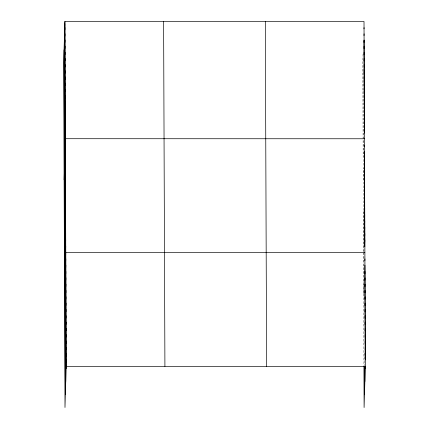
<?xml version="1.0" encoding="UTF-8"?>
<svg xmlns="http://www.w3.org/2000/svg" width="429" height="429" viewBox="0 0 429 429"><rect width="100%" height="100%" fill="white"/><g stroke="black" fill="none" stroke-linecap="round" stroke-linejoin="round"><path stroke-width="0.32" stroke-dasharray="2.15 1.61" d="M363.047 54.124L362.795 62.655L363.508 252.005M363.234 179.923L363.583 168.189M363.669 293.736L364.114 278.737M363.245 68.989L363.577 156.628M363.781 211.384L363.937 251.85M363.937 252.483L364.114 298.643M364.318 353.019L364.366 365.664M363.513 252.638L363.937 365.819"/><path stroke-width="0.64" d="M64.902 21.45L63.68 62.607L64.988 407.502L66.205 366.345L64.902 21.45L364.012 21.498L365.32 366.393L364.098 407.55L363.942 366.452M64.854 29.998L64.924 27.622M64.881 36.17L64.951 33.794M64.902 42.342L64.972 39.967M64.924 48.515L64.999 46.139M64.951 54.681L65.02 52.311M64.972 60.854L65.042 58.478M64.993 67.026L65.069 64.65M65.02 73.198L65.09 70.823M65.042 79.37L65.111 76.995M65.063 85.543L65.138 83.167M65.09 91.715L65.16 89.339M65.111 97.887L65.181 95.511M65.138 104.059L65.208 101.684M65.16 110.232L65.229 107.856M65.181 116.404L65.251 114.028M65.208 122.571L65.278 120.2M65.229 128.743L65.299 126.373M65.251 134.915L65.321 132.54M64.125 179.869L65.347 138.712L364.457 138.765M65.299 147.41L65.369 145.034M65.326 153.732L65.396 151.362M65.347 160.06L65.417 157.684M65.369 166.382L65.444 164.007M65.396 172.705L65.465 170.329M65.417 179.027L65.492 176.651M65.444 185.349L65.514 182.974M65.465 191.672L65.535 189.296M65.492 197.994L65.562 195.619M65.514 204.317L65.583 201.946M65.54 210.644L65.61 208.269M65.562 216.967L65.632 214.591M65.589 223.289L65.658 220.914M65.61 229.612L65.68 227.236M65.637 235.934L65.707 233.558M65.658 242.256L65.728 239.881M65.68 248.579L65.755 246.203M64.554 293.683L65.776 252.531L364.886 252.579M65.728 261.229L65.803 258.853M65.755 267.551L65.825 265.176M65.776 273.874L65.846 271.498M65.803 280.196L65.873 277.82M65.825 286.518L65.894 284.143M65.852 292.841L65.921 290.465M65.873 299.163L65.943 296.788M65.9 305.486L65.969 303.115M65.921 311.813L65.991 309.438M65.943 318.136L66.018 315.76M65.969 324.458L66.039 322.082M65.991 330.78L66.066 328.405M66.018 337.103L66.087 334.727M66.039 343.425L66.109 341.05M66.066 349.748L66.136 347.372M66.087 356.07L66.157 353.7M66.114 362.392L66.184 360.022M364.001 28.861L364.039 27.671M364.006 35.623L364.06 33.843M364.012 42.391L364.087 40.015M364.039 48.563L364.108 46.187M364.06 54.735L364.13 52.359M364.082 60.907L364.157 58.532M364.108 67.08L364.178 64.704M364.13 73.246L364.2 70.876M364.157 79.419L364.226 77.048M364.178 85.591L364.248 83.215M364.2 91.763L364.269 89.388M364.226 97.935L364.296 95.56M364.248 104.108L364.318 101.732M364.269 110.28L364.339 107.904M364.296 116.452L364.366 114.076M364.318 122.624L364.387 120.249M364.339 128.797L364.409 126.421M364.43 146.868L364.484 145.088M364.505 151.41L364.784 246.734M364.457 160.108L364.532 157.733M364.484 166.431L364.553 164.055M364.505 172.753L364.575 170.377M364.532 179.075L364.602 176.7M364.553 185.398L364.623 183.027M364.58 191.72L364.65 189.35M364.602 198.048L364.671 195.672M364.629 204.37L364.698 201.995M364.65 210.693L364.72 208.317M364.677 217.015L364.747 214.639M364.698 223.337L364.768 220.962M364.72 229.66L364.795 227.284M364.747 235.982L364.816 233.607M364.768 242.305L364.843 239.934M364.859 260.682L364.913 258.901M364.934 265.224L365.213 359.915M364.891 273.922L364.961 271.546M364.913 280.244L364.982 277.869M364.94 286.567L365.009 284.191M364.961 292.889L365.031 290.519M364.982 299.217L365.058 296.841M365.009 305.539L365.079 303.164M365.031 311.862L365.106 309.486M365.058 318.184L365.127 315.808M365.079 324.506L365.149 322.131M365.106 330.829L365.176 328.453M365.127 337.151L365.197 334.776M365.154 343.473L365.224 341.103M365.176 349.801L365.245 347.426M365.202 356.124L365.272 353.748M66.205 366.345L365.32 366.393M364.006 40.54L364.355 133.113M365.24 366.237L365.251 368.768M364.811 366.393L364.87 381.569M364.371 366.296L364.478 394.75M265.31 21.482L266.613 366.377M163.61 21.466L164.913 366.361M64.833 23.826L66.136 368.72M64.452 36.621L65.755 381.515M64.06 49.807L65.364 394.701"/></g></svg>
